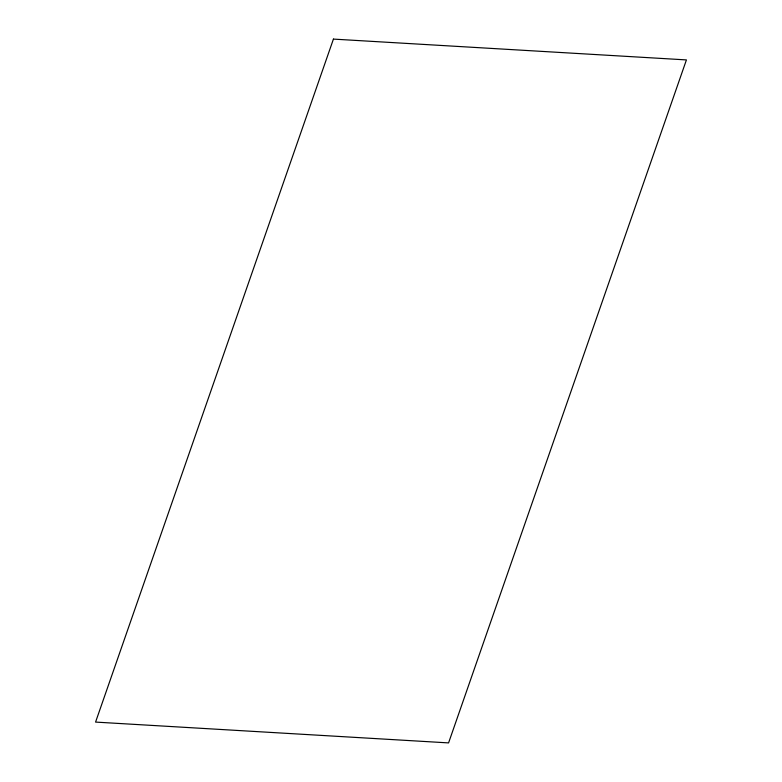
<?xml version="1.0" encoding="UTF-8"?>
<svg xmlns="http://www.w3.org/2000/svg" width="782" height="782" viewBox="0 0 782 782"><rect width="100%" height="100%" fill="white"/><g stroke="black" fill="none" stroke-linecap="round" stroke-linejoin="round"><path stroke-width="1.17" d="M333.425 39.1L95.57 722.089L448.575 742.9L686.43 59.911L333.425 39.1"/></g></svg>
